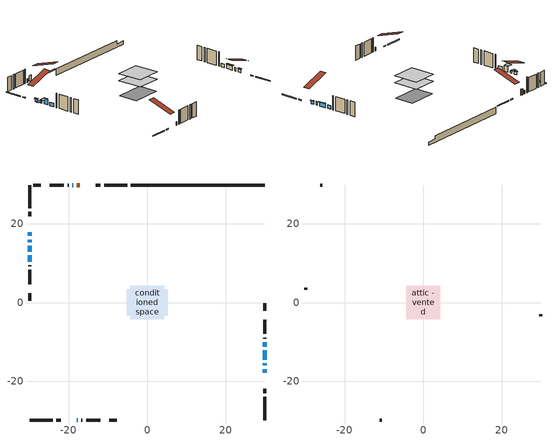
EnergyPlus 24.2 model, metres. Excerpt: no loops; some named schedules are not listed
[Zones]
conditioned space
 floor adiabatic (AdiabaticFloorConstruction): -4.32,-4.32 -4.32,4.32 4.32,4.32 4.32,-4.32 z3.6
 floor foundation (Slab1 construction): -5.18,-3.35 -5.18,3.35 5.18,3.35 5.18,-3.35 z-1.13
 wall outside (RimJoist1 construction): -5.13,29.94 -11,29.94 / -29.94,-29.94 -24.06,-29.94 / -29.94,29.94 -29.94,24.06 / 29.94,-29.94 29.94,-24.06 z1.16:1.46
 wall outside (RimJoist2 construction): -11.93,29.94 -13.06,29.94 / -23.13,-29.94 -22.01,-29.94 / -29.94,23.13 -29.94,22.01 / 29.94,-23.13 29.94,-22.01 z1.16:1.46
 wall outside (AdiabaticWallConstruction 1): -17.14,29.94 -17.96,29.94 z1.16:3.19
 wall outside (AdiabaticWallConstruction): 29.94,-17.93 29.94,-16.96 / -29.94,17.93 -29.94,16.96 z1.16:2.18; 29.94,-16.04 29.94,-15.49 / -18.89,29.94 -19.13,29.94 / -17.93,-29.94 -17.69,-29.94 / 29.94,-11.28 29.94,-10.1 / -29.94,11.99 -29.94,10.38 z1.16:2.38; 29.94,-14.57 29.94,-12.2 z1.16:2.51; -29.94,16.04 -29.94,15.32 z1.16:1.87; -29.94,14.4 -29.94,12.92 z1.16:3.19
 wall outside (Wall1 construction): -20.06,29.94 -20.29,29.94 / -16.76,-29.94 -16.53,-29.94 / -29.94,9.45 -29.94,9.22 / 29.94,-9.18 29.94,-8.95 z1.16:6.04
 wall outside (Wall2 construction): -21.22,29.94 -24.86,29.94 / -15.6,-29.94 -11.96,-29.94 / -29.94,8.29 -29.94,4.65 / 29.94,-8.02 29.94,-4.38 z1.16:6.04
 wall outside (Wall4 construction): -27.13,29.94 -29.01,29.94 / -9.69,-29.94 -7.81,-29.94 / -29.94,2.38 -29.94,0.5 / 29.94,-2.1 29.94,-0.23 z1.16:6.04
 wall foundation (FoundationWall1 construction): -4.2,29.94,-1.13 -4.2,29.94,1.16 26.52,29.94,1.16 26.52,29.94,-0.03 29.94,29.94,-0.03 29.94,29.94,-1.13
 window (WindowConstruction): 29.94,-17.93 29.94,-16.96 z1.16:2.17
 window (WindowConstruction 9): 29.94,-16.03 29.94,-15.5 z1.16:2.38
 window (WindowConstruction 1): -18.89,29.94 -19.13,29.94 z1.16:2.38
 window (WindowConstruction 2): -29.94,17.93 -29.94,16.96 z1.16:2.17
 window (WindowConstruction 3): 29.94,-14.57 29.94,-12.2 z1.16:2.51
 window (WindowConstruction 4): -17.93,-29.94 -17.69,-29.94 z1.16:2.38
 window (WindowConstruction 5): -29.94,16.03 -29.94,15.32 z1.16:1.87
 window (WindowConstruction 6): -29.94,14.4 -29.94,12.92 z1.16:3.19
 window (WindowConstruction 7): 29.94,-11.28 29.94,-10.11 z1.16:2.38
 window (WindowConstruction 8): -29.94,11.99 -29.94,10.38 z1.16:2.38
 door (Door): -17.14,29.94 -17.96,29.94 z1.16:3.19
 ceiling adiabatic (AdiabaticFloorConstruction): 4.32,-4.32 4.32,4.32 -4.32,4.32 -4.32,-4.32 z3.6
attic - vented
 floor to conditioned space (Floor1 construction Reversed): -4.32,-4.32 -4.32,4.32 4.32,4.32 4.32,-4.32 z6.04
 wall outside (Wall3 construction): -25.79,29.94 -26.21,29.94 / -11.04,-29.94 -10.62,-29.94 / -29.94,3.72 -29.94,3.3 / 29.94,-3.45 29.94,-3.03 z1.16:6.04
 roof outside (Roof1 construction): -16.21,29.94,6.04 -16.21,21.51,8.84 -13.99,21.51,8.84 -13.99,29.94,6.04; -18.86,-29.94,6.04 -18.86,-21.51,8.84 -21.08,-21.51,8.84 -21.08,-29.94,6.04; -29.94,18.86,6.04 -21.51,18.86,8.84 -21.51,21.08,8.84 -29.94,21.08,6.04; 29.94,-18.86,6.04 21.51,-18.86,8.84 21.51,-21.08,8.84 29.94,-21.08,6.04
shading: 29.94,-16.81 29.94,-18.08 30.4,-18.08 30.4,-16.81 z2.32; -29.94,16.81 -29.94,18.08 -30.4,18.08 -30.4,16.81 z2.32; 29.94,-12.05 29.94,-14.72 30.4,-14.72 30.4,-12.05 z2.66; -29.94,15.29 -29.94,16.06 -31.76,16.06 -31.76,15.29 z1.9; -29.94,12.89 -29.94,14.43 -31.76,14.43 -31.76,12.89 z3.22
[Building]
Building 1: Terrain=Suburbs
[Site:Location]
Charlottetown AP_PE: Latitude {deg}=46.29; Longitude {deg}=-63.12; Time Zone {hr}=-4; Elevation {m}=48; Keep Site Location Information=Yes
[Site:GroundTemperature:Shallow]
1.81207, -0.126142, -0.281361, 0.638419, 4.33082, 8.00603, 11.1922, 13.2106, 13.3821, 11.7405, 8.63552, 5.07305
[Site:WaterMainsTemperature]
Calculation Method=Schedule; Temperature Schedule=mains temperature schedule
[Material] Roughness=Rough; Thermal Absorptance=0.9
Name | Thickness {m} | Conductivity {W/m-K} | Density {kg/m3} | Specific Heat {J/kg-K} | Solar Absorptance | Visible Absorptance
asphalt or fiberglass shingles | 0.00635 | 0.162714 | 1121.4 | 1465.45 | 0.4 | 0.4
ceiling loosefill ins | 0.169333 | 0.0480833 | 16.02 | 1046.75 | 0.7 | 0.7
ceiling stud and cavity | 0.1397 | 0.133564 | 65.682 | 1177.47 | 0.7 | 0.7
concrete 4.0 in. | 0.1016 | 1.803125 | 2242.8 | 837.4 | 0.7 | 0.7
concrete 8.0 in. | 0.2032 | 1.803125 | 2242.8 | 837.4 | 0.7 | 0.7
door material | 0.04445 | 0.053851 | 512.64 | 1214.23 | 0.7 | 0.7
exterior vertical ins | 0.0218269 | 0.029427 | 32.04 | 1214.23 | 0.7 | 0.7
floor covering | 0.0127 | 0.0433444 | 54.468 | 1339.84 | 0.6 | 0.6
floor rigid ins; wall rigid ins 1 | 0.512978 | 0.029427 | 32.04 | 1214.23 | 0.7 | 0.7
floor stud and cavity | 0.1397 | 1.75129 | 37.0049 | 1207.88 | 0.7 | 0.7
furniture material conditioned space 1 | 0.1524 | 0.115458 | 640.8 | 1214.23 | 0.6 | 0.6
gypsum board | 0.0127 | 0.160291 | 801 | 837.4 | 0.6 | 0.6
gypsum board 1 | 0.0127 | 0.160291 | 801 | 837.4 | 0.7 | 0.7
osb sheathing 0.5 in. | 0.0127 | 0.115458 | 512.64 | 1214.23 | 0.7 | 0.7
osb sheathing 0.75 in. | 0.01905 | 0.115458 | 512.64 | 1214.23 | 0.7 | 0.7
osb sheathing 2.0 in. | 0.0508 | 0.115458 | 512.64 | 1214.23 | 0.7 | 0.7
rim joist rigid ins | 0.103632 | 0.029427 | 32.04 | 1214.23 | 0.7 | 0.7
rim joist stud and cavity | 0.0508 | 0.251789 | 125.044 | 1163.47 | 0.6 | 0.6
rim joist stud and cavity 1 | 0.0508 | 0.091419 | 125.044 | 1163.47 | 0.6 | 0.6
slab rigid ins | 0.000517642 | 0.029427 | 32.04 | 1214.23 | 0.7 | 0.7
wall rigid ins | 0.051816 | 0.029427 | 32.04 | 1214.23 | 0.7 | 0.7
wall stud and cavity | 0.1397 | 0.445742 | 139.0536 | 1170.24 | 0.7 | 0.7
wall stud and cavity 1 | 0.1397 | 0.101847 | 139.0536 | 1170.24 | 0.7 | 0.7
wall stud and cavity 2 | 0.0889 | 6.1454 | 50.32683 | 1063.81 | 0.6 | 0.6
wall stud and cavity 3 | 0.1397 | 0.134857 | 139.0536 | 1170.24 | 0.7 | 0.7
wall stud and cavity 4 | 0.0889 | 0.380278 | 52.3479 | 1209.89 | 0.7 | 0.7
wall stud and cavity 5 | 0.0889 | 0.391764 | 83.0341 | 1211.67 | 0.7 | 0.7
wood siding | 0.0254 | 0.102417 | 544.68 | 1172.36 | 0.4 | 0.4
wood siding 1 | 0.00254 | 0.102417 | 544.68 | 1172.36 | 0.4 | 0.4
wood siding 2; wood siding 3; wood siding 4 | 0.0254 | 0.102417 | 544.68 | 1172.36 | 0.7 | 0.7
[WindowMaterial:SimpleGlazingSystem]
Name | U-Factor {W/m2-K} | Solar Heat Gain Coefficient
WindowMaterial | 3.01161 | 0.53
WindowMaterial 1 | 3.01729 | 0.56
WindowMaterial 2 | 2.904297 | 0.65
WindowMaterial 3 | 2.276878 | 0.37
WindowMaterial 4 | 2.98833 | 0.58
WindowMaterial 5 | 2.97698 | 0.56
WindowMaterial 6 | 3.034891 | 0.48
[Construction]
AdiabaticFloorConstruction: floor stud and cavity, floor rigid ins, osb sheathing 0.75 in., floor covering
AdiabaticWallConstruction: wood siding 3, wall rigid ins 1, wall stud and cavity 4, gypsum board
AdiabaticWallConstruction 1: wood siding 4, wall rigid ins 1, wall stud and cavity 4, gypsum board
Door: door material
Floor1 construction Reversed: gypsum board, ceiling stud and cavity, ceiling loosefill ins
FoundationWall1 construction: concrete 8.0 in., gypsum board 1
furniture construction conditioned space 1: furniture material conditioned space 1
PartitionWallConstruction: gypsum board, wall stud and cavity 5, gypsum board
RimJoist1 construction: wood siding 2, rim joist rigid ins, osb sheathing 2.0 in., rim joist stud and cavity
RimJoist2 construction: wood siding 2, osb sheathing 2.0 in., rim joist stud and cavity 1
Roof1 construction: asphalt or fiberglass shingles
Slab1 construction: slab rigid ins, concrete 4.0 in.
Wall1 construction: wood siding, wall rigid ins, osb sheathing 0.5 in., wall stud and cavity, gypsum board
Wall2 construction: wood siding, wall rigid ins, osb sheathing 0.5 in., wall stud and cavity 1, gypsum board
Wall3 construction: wood siding 1, wall stud and cavity 2
Wall4 construction: wood siding, wall rigid ins, osb sheathing 0.5 in., wall stud and cavity 3, gypsum board
WindowConstruction; WindowConstruction 2: WindowMaterial
WindowConstruction 1; WindowConstruction 4: WindowMaterial 1
WindowConstruction 3: WindowMaterial 2
WindowConstruction 5: WindowMaterial 3
WindowConstruction 6: WindowMaterial 4
WindowConstruction 7: WindowMaterial 5
WindowConstruction 8; WindowConstruction 9: WindowMaterial 6
[Zone] Multiplier=1; Part of Total Floor Area=Yes
Name | Volume {m3}
attic - vented | 34.089
conditioned space | 365.6
[Space]
Name | Zone | Volume {m3}
attic - vented 1 | attic - vented | 34.089
conditioned space 1 | conditioned space | 365.6
[ZoneInfiltration:EffectiveLeakageArea]
infil attic - vented 1: Zone or Space=attic - vented 1; Schedule=Always On Discrete; Effective Air Leakage Area {cm2}=2679.04; Stack Coefficient=0.000534371; Wind Coefficient=1.56186e-05
[ZoneMixing]
whole house fan mix: Zone or Space=attic - vented; Schedule=Always On Continuous; Design Flow Rate Calculation Method=Flow/Zone; Design Flow Rate {m3/s}=0; Source Zone or Space=conditioned space
[SurfaceProperty:ExposedFoundationPerimeter]
Slab1: Exposed Perimeter Calculation Method=TotalExposedPerimeter; Total Exposed Perimeter {m}=34.138
[InternalMass] Zone or ZoneList=conditioned space; Space or SpaceList=conditioned space 1
Name | Construction | Surface Area {m2}
furniture mass conditioned space 1 | furniture construction conditioned space 1 | 57.7199
partition wall mass | PartitionWallConstruction | 144.3
[Lights]
interior lighting: Zone or ZoneList or Space or SpaceList=conditioned space 1; Schedule=interior lighting schedule; Design Level Calculation Method=LightingLevel; Lighting Level {W}=343.2; Return Air Fraction=0; Fraction Radiant=0.6; Fraction Visible=0.2; Fraction Replaceable=1
[People]
occupants: Zone or ZoneList or Space or SpaceList=conditioned space 1; Number of People Schedule=occupants schedule; Number of People Calculation Method=People; Number of People=3; Fraction Radiant=0.314171; Sensible Heat Fraction=0.56303; Activity Level Schedule=occupants activity schedule; Carbon Dioxide Generation Rate {m3/s-W}=0; Enable ASHRAE 55 Comfort Warnings=No; Mean Radiant Temperature Calculation Type=EnclosureAveraged
[ElectricEquipment] Zone or ZoneList or Space or SpaceList=conditioned space 1; Design Level Calculation Method=EquipmentLevel
Name | Schedule | Design Level {W} | Fraction Latent | Fraction Radiant | Fraction Lost
clothes dryer | clothes dryer schedule | 140.772 | 0.015 | 0.081 | 0.85
clothes washer | clothes washer schedule | 32.1985 | 0.03 | 0.162 | 0.7
cooking range | cooking range schedule | 215.147 | 0.08 | 0.432 | 0.2
dishwasher | dishwasher schedule | 66.8632 | 0.3 | 0.18 | 0.4
fridge | fridge schedule | 72.9452 | 0 | 0.6 | 0
mech vent house fan | mech vent house fan schedule | 0 | 0 | 0 | 1
mech vent house fan cfis | mech vent house fan cfis schedule | 0 | 0 | 0 | 0
misc plug loads | misc plug loads schedule | 494.7 | 0.045 | 0.513 | 0.1
whole house fan | Always On Discrete | 0 | 0 | 0 | 1
[OtherEquipment] Zone or ZoneList or Space or SpaceList=conditioned space 1; Design Level Calculation Method=EquipmentLevel
Name | Fuel Type | Schedule | Design Level {W} | Fraction Latent | Fraction Radiant | Fraction Lost
clothes dryer 1 | Electricity | clothes dryer schedule | 0 | 0.015 | 0.081 | 0.85
cooking range 1 | Electricity | cooking range schedule | 0 | 0.08 | 0.432 | 0.2
general water use latent | None | general water use schedule | 62.594 | 1 | 0 | 0
general water use sensible | None | general water use schedule | -61.6891 | 0 | 0.6 | 0
mech vent house fan latent load | None | Always On Discrete | 0 | 1 | 0 | 0
mech vent house fan sensible load | None | Always On Discrete | 0 | 0 | 0 | 0
water heater energy adjustment1 | FuelOilNo2 | Always On Discrete | 0.01 | 0 | 0 | 1
[ZoneInfiltration:DesignFlowRate] Zone or ZoneList or Space or SpaceList=conditioned space 1; Schedule=Always On Discrete; Design Flow Rate Calculation Method=Flow/Zone; Design Flow Rate {m3/s}=0
infil flow; natural vent flow; whole house fan flow
[Foundation:Kiva]
Foundation Kiva 1: Initial Indoor Air Temperature {C}=18; Wall Height Above Grade {m}=1.16001; Wall Depth Below Slab {m}=0.2032; Custom Block Material Name 1=exterior vertical ins; Custom Block Depth 1 {m}=2.28999; Custom Block X Position 1 {m}=0.2159; Custom Block Z Position 1 {m}=0
[Foundation:Kiva:Settings]
Soil Conductivity {W/m-K}=0.849921; Soil Density {kg/m3}=1842.3; Soil Specific Heat {J/kg-K}=418.7; Ground Solar Absorptivity=0.9; Ground Thermal Absorptivity=0.9; Ground Surface Roughness {m}=0.03; Far-Field Width {m}=40; Deep-Ground Boundary Condition=ZeroFlux; Deep-Ground Depth {m}=40; Minimum Cell Dimension {m}=0.2; Maximum Cell Growth Coefficient=3; Simulation Timestep=Timestep
[Exterior:Lights]
exterior lighting: Schedule=exterior lighting schedule; Design Level {W}=75.6
[EnergyManagementSystem:GlobalVariable]
infil_program_Qfan
infil_program_Qinf
natural_vent_program_Qnv
natural_vent_program_Qwhf
[EnergyManagementSystem:Sensor]
Name | Output:Variable or Output:Meter Index Key | Output:Variable or Output:Meter
airflow_gain | infil flow | Infiltration Sensible Heat Gain Energy
airflow_gain_1 | natural vent flow | Infiltration Sensible Heat Gain Energy
airflow_gain_2 | whole house fan flow | Infiltration Sensible Heat Gain Energy
airflow_loss | infil flow | Infiltration Sensible Heat Loss Energy
airflow_loss_1 | natural vent flow | Infiltration Sensible Heat Loss Energy
airflow_loss_2 | whole house fan flow | Infiltration Sensible Heat Loss Energy
clg_load_cond |  | Cooling:EnergyTransfer:Zone:CONDITIONED SPACE
clg_sp_s; clg_sp_s_1 | cooling setpoint | Schedule Value
clothes_dryer_exhaust_0_sch_s | clothes dryer exhaust 0 schedule | Schedule Value
cool_season | cooling season schedule | Schedule Value
htg_load_cond |  | Heating:EnergyTransfer:Zone:CONDITIONED SPACE
htg_sp_s; htg_sp_s_1 | heating setpoint | Schedule Value
ig_ee_conv | clothes dryer | Electric Equipment Convective Heating Energy
ig_ee_conv_2 | cooking range | Electric Equipment Convective Heating Energy
ig_ee_conv_4 | fridge | Electric Equipment Convective Heating Energy
ig_ee_conv_5 | misc plug loads | Electric Equipment Convective Heating Energy
ig_ee_conv_6 | whole house fan | Electric Equipment Convective Heating Energy
ig_ee_rad | clothes dryer | Electric Equipment Radiant Heating Energy
ig_ee_rad_2 | cooking range | Electric Equipment Radiant Heating Energy
ig_ee_rad_4 | fridge | Electric Equipment Radiant Heating Energy
ig_ee_rad_5 | misc plug loads | Electric Equipment Radiant Heating Energy
ig_ee_rad_6 | whole house fan | Electric Equipment Radiant Heating Energy
ig_lgt_conv | interior lighting | Lights Convective Heating Energy
ig_lgt_rad | interior lighting | Lights Radiant Heating Energy
ig_lgt_vis | interior lighting | Lights Visible Radiation Heating Energy
ig_oe_conv | clothes dryer 1 | Other Equipment Convective Heating Energy
ig_oe_conv_1 | cooking range 1 | Other Equipment Convective Heating Energy
ig_oe_conv_2 | general water use latent | Other Equipment Convective Heating Energy
ig_oe_conv_3 | general water use sensible | Other Equipment Convective Heating Energy
ig_oe_conv_4 | water heater energy adjustment1 | Other Equipment Convective Heating Energy
ig_oe_rad | clothes dryer 1 | Other Equipment Radiant Heating Energy
ig_oe_rad_1 | cooking range 1 | Other Equipment Radiant Heating Energy
ig_oe_rad_2 | general water use latent | Other Equipment Radiant Heating Energy
ig_oe_rad_3 | general water use sensible | Other Equipment Radiant Heating Energy
ig_oe_rad_4 | water heater energy adjustment1 | Other Equipment Radiant Heating Energy
ig_ppl_conv | occupants | People Convective Heating Energy
ig_ppl_rad | occupants | People Radiant Heating Energy
im_conv | furniture mass conditioned space 1 | Surface Inside Face Convection Heat Gain Energy
im_conv_1 | partition wall mass | Surface Inside Face Convection Heat Gain Energy
im_ig | furniture mass conditioned space 1 | Surface Inside Face Internal Gains Radiation Heat Gain Energy
im_ig_1 | partition wall mass | Surface Inside Face Internal Gains Radiation Heat Gain Energy
im_lgt | furniture mass conditioned space 1 | Surface Inside Face Lights Radiation Heat Gain Energy
im_lgt_1 | partition wall mass | Surface Inside Face Lights Radiation Heat Gain Energy
im_sol | furniture mass conditioned space 1 | Surface Inside Face Solar Radiation Heat Gain Energy
im_sol_1 | partition wall mass | Surface Inside Face Solar Radiation Heat Gain Energy
im_surf | furniture mass conditioned space 1 | Surface Inside Face Net Surface Thermal Radiation Heat Gain Energy
im_surf_1 | partition wall mass | Surface Inside Face Net Surface Thermal Radiation Heat Gain Energy
mv_conv | mech vent house fan | Electric Equipment Convective Heating Energy
mv_conv_1 | mech vent house fan cfis | Electric Equipment Convective Heating Energy
mv_conv_2 | mech vent house fan latent load | Other Equipment Convective Heating Energy
mv_conv_3 | mech vent house fan sensible load | Other Equipment Convective Heating Energy
mv_rad | mech vent house fan | Electric Equipment Radiant Heating Energy
mv_rad_1 | mech vent house fan cfis | Electric Equipment Radiant Heating Energy
mv_rad_2 | mech vent house fan latent load | Other Equipment Radiant Heating Energy
mv_rad_3 | mech vent house fan sensible load | Other Equipment Radiant Heating Energy
natural_vent_s | natural vent schedule | Schedule Value
out_pb_s |  | Site Outdoor Air Barometric Pressure
out_wt_s |  | Site Outdoor Air Humidity Ratio
site_vw_s |  | Site Wind Speed
ss_back_out | Window1 | Surface Window Shortwave from Zone Back Out Window Heat Transfer Rate
ss_back_out_1 | Window12 | Surface Window Shortwave from Zone Back Out Window Heat Transfer Rate
ss_back_out_2 | Window2 | Surface Window Shortwave from Zone Back Out Window Heat Transfer Rate
ss_back_out_3 | Window3 | Surface Window Shortwave from Zone Back Out Window Heat Transfer Rate
ss_back_out_4 | Window4 | Surface Window Shortwave from Zone Back Out Window Heat Transfer Rate
ss_back_out_5 | Window5 | Surface Window Shortwave from Zone Back Out Window Heat Transfer Rate
ss_back_out_6 | Window6 | Surface Window Shortwave from Zone Back Out Window Heat Transfer Rate
ss_back_out_7 | Window7 | Surface Window Shortwave from Zone Back Out Window Heat Transfer Rate
ss_back_out_8 | Window8 | Surface Window Shortwave from Zone Back Out Window Heat Transfer Rate
ss_back_out_9 | Window9 | Surface Window Shortwave from Zone Back Out Window Heat Transfer Rate
ss_conv | Door1 | Surface Inside Face Convection Heat Gain Energy
ss_conv_1 | Window1 | Surface Inside Face Convection Heat Gain Energy
ss_conv_10 | Window9 | Surface Inside Face Convection Heat Gain Energy
ss_conv_2 | Window12 | Surface Inside Face Convection Heat Gain Energy
ss_conv_3 | Window2 | Surface Inside Face Convection Heat Gain Energy
ss_conv_4 | Window3 | Surface Inside Face Convection Heat Gain Energy
ss_conv_5 | Window4 | Surface Inside Face Convection Heat Gain Energy
ss_conv_6 | Window5 | Surface Inside Face Convection Heat Gain Energy
ss_conv_7 | Window6 | Surface Inside Face Convection Heat Gain Energy
ss_conv_8 | Window7 | Surface Inside Face Convection Heat Gain Energy
ss_conv_9 | Window8 | Surface Inside Face Convection Heat Gain Energy
ss_ig | Door1 | Surface Inside Face Internal Gains Radiation Heat Gain Energy
ss_ig_1 | Window1 | Surface Inside Face Internal Gains Radiation Heat Gain Energy
ss_ig_10 | Window9 | Surface Inside Face Internal Gains Radiation Heat Gain Energy
ss_ig_2 | Window12 | Surface Inside Face Internal Gains Radiation Heat Gain Energy
ss_ig_3 | Window2 | Surface Inside Face Internal Gains Radiation Heat Gain Energy
ss_ig_4 | Window3 | Surface Inside Face Internal Gains Radiation Heat Gain Energy
ss_ig_5 | Window4 | Surface Inside Face Internal Gains Radiation Heat Gain Energy
ss_ig_6 | Window5 | Surface Inside Face Internal Gains Radiation Heat Gain Energy
ss_ig_7 | Window6 | Surface Inside Face Internal Gains Radiation Heat Gain Energy
ss_ig_8 | Window7 | Surface Inside Face Internal Gains Radiation Heat Gain Energy
ss_ig_9 | Window8 | Surface Inside Face Internal Gains Radiation Heat Gain Energy
ss_lgt | Door1 | Surface Inside Face Lights Radiation Heat Gain Energy
ss_sol | Door1 | Surface Inside Face Solar Radiation Heat Gain Energy
ss_surf | Door1 | Surface Inside Face Net Surface Thermal Radiation Heat Gain Energy
ss_surf_1 | Window1 | Surface Inside Face Net Surface Thermal Radiation Heat Gain Energy
ss_surf_10 | Window9 | Surface Inside Face Net Surface Thermal Radiation Heat Gain Energy
ss_surf_2 | Window12 | Surface Inside Face Net Surface Thermal Radiation Heat Gain Energy
ss_surf_3 | Window2 | Surface Inside Face Net Surface Thermal Radiation Heat Gain Energy
ss_surf_4 | Window3 | Surface Inside Face Net Surface Thermal Radiation Heat Gain Energy
ss_surf_5 | Window4 | Surface Inside Face Net Surface Thermal Radiation Heat Gain Energy
ss_surf_6 | Window5 | Surface Inside Face Net Surface Thermal Radiation Heat Gain Energy
ss_surf_7 | Window6 | Surface Inside Face Net Surface Thermal Radiation Heat Gain Energy
ss_surf_8 | Window7 | Surface Inside Face Net Surface Thermal Radiation Heat Gain Energy
ss_surf_9 | Window8 | Surface Inside Face Net Surface Thermal Radiation Heat Gain Energy
ss_trans_in | Window1 | Surface Window Transmitted Solar Radiation Rate
ss_trans_in_1 | Window12 | Surface Window Transmitted Solar Radiation Rate
ss_trans_in_2 | Window2 | Surface Window Transmitted Solar Radiation Rate
ss_trans_in_3 | Window3 | Surface Window Transmitted Solar Radiation Rate
ss_trans_in_4 | Window4 | Surface Window Transmitted Solar Radiation Rate
ss_trans_in_5 | Window5 | Surface Window Transmitted Solar Radiation Rate
ss_trans_in_6 | Window6 | Surface Window Transmitted Solar Radiation Rate
ss_trans_in_7 | Window7 | Surface Window Transmitted Solar Radiation Rate
ss_trans_in_8 | Window8 | Surface Window Transmitted Solar Radiation Rate
ss_trans_in_9 | Window9 | Surface Window Transmitted Solar Radiation Rate
ss_trans_out | Window1 | Surface Inside Face Initial Transmitted Diffuse Transmitted Out Window Solar Radiation Rate
ss_trans_out_1 | Window12 | Surface Inside Face Initial Transmitted Diffuse Transmitted Out Window Solar Radiation Rate
ss_trans_out_2 | Window2 | Surface Inside Face Initial Transmitted Diffuse Transmitted Out Window Solar Radiation Rate
ss_trans_out_3 | Window3 | Surface Inside Face Initial Transmitted Diffuse Transmitted Out Window Solar Radiation Rate
ss_trans_out_4 | Window4 | Surface Inside Face Initial Transmitted Diffuse Transmitted Out Window Solar Radiation Rate
ss_trans_out_5 | Window5 | Surface Inside Face Initial Transmitted Diffuse Transmitted Out Window Solar Radiation Rate
ss_trans_out_6 | Window6 | Surface Inside Face Initial Transmitted Diffuse Transmitted Out Window Solar Radiation Rate
ss_trans_out_7 | Window7 | Surface Inside Face Initial Transmitted Diffuse Transmitted Out Window Solar Radiation Rate
ss_trans_out_8 | Window8 | Surface Inside Face Initial Transmitted Diffuse Transmitted Out Window Solar Radiation Rate
ss_trans_out_9 | Window9 | Surface Inside Face Initial Transmitted Diffuse Transmitted Out Window Solar Radiation Rate
s_conv | Floor1 | Surface Inside Face Convection Heat Gain Energy
s_conv_1 | FoundationWall1 | Surface Inside Face Convection Heat Gain Energy
s_conv_10 | RimJoist2:270 | Surface Inside Face Convection Heat Gain Energy
s_conv_11 | RimJoist2:90 | Surface Inside Face Convection Heat Gain Energy
s_conv_12 | Slab1 | Surface Inside Face Convection Heat Gain Energy
s_conv_13 | Wall1:0 | Surface Inside Face Convection Heat Gain Energy
s_conv_14 | Wall1:180 | Surface Inside Face Convection Heat Gain Energy
s_conv_15 | Wall1:270 | Surface Inside Face Convection Heat Gain Energy
s_conv_16 | Wall1:90 | Surface Inside Face Convection Heat Gain Energy
s_conv_17 | Wall2:0 | Surface Inside Face Convection Heat Gain Energy
s_conv_18 | Wall2:180 | Surface Inside Face Convection Heat Gain Energy
s_conv_19 | Wall2:270 | Surface Inside Face Convection Heat Gain Energy
s_conv_2 | inferred conditioned ceiling | Surface Inside Face Convection Heat Gain Energy
s_conv_20 | Wall2:90 | Surface Inside Face Convection Heat Gain Energy
s_conv_21 | Wall4:0 | Surface Inside Face Convection Heat Gain Energy
s_conv_22 | Wall4:180 | Surface Inside Face Convection Heat Gain Energy
s_conv_23 | Wall4:270 | Surface Inside Face Convection Heat Gain Energy
s_conv_24 | Wall4:90 | Surface Inside Face Convection Heat Gain Energy
s_conv_3 | inferred conditioned floor | Surface Inside Face Convection Heat Gain Energy
s_conv_4 | RimJoist1:0 | Surface Inside Face Convection Heat Gain Energy
s_conv_5 | RimJoist1:180 | Surface Inside Face Convection Heat Gain Energy
s_conv_6 | RimJoist1:270 | Surface Inside Face Convection Heat Gain Energy
s_conv_7 | RimJoist1:90 | Surface Inside Face Convection Heat Gain Energy
s_conv_8 | RimJoist2:0 | Surface Inside Face Convection Heat Gain Energy
s_conv_9 | RimJoist2:180 | Surface Inside Face Convection Heat Gain Energy
s_ig | Floor1 | Surface Inside Face Internal Gains Radiation Heat Gain Energy
s_ig_1 | FoundationWall1 | Surface Inside Face Internal Gains Radiation Heat Gain Energy
s_ig_10 | RimJoist2:270 | Surface Inside Face Internal Gains Radiation Heat Gain Energy
s_ig_11 | RimJoist2:90 | Surface Inside Face Internal Gains Radiation Heat Gain Energy
s_ig_12 | Slab1 | Surface Inside Face Internal Gains Radiation Heat Gain Energy
s_ig_13 | Wall1:0 | Surface Inside Face Internal Gains Radiation Heat Gain Energy
s_ig_14 | Wall1:180 | Surface Inside Face Internal Gains Radiation Heat Gain Energy
s_ig_15 | Wall1:270 | Surface Inside Face Internal Gains Radiation Heat Gain Energy
s_ig_16 | Wall1:90 | Surface Inside Face Internal Gains Radiation Heat Gain Energy
s_ig_17 | Wall2:0 | Surface Inside Face Internal Gains Radiation Heat Gain Energy
s_ig_18 | Wall2:180 | Surface Inside Face Internal Gains Radiation Heat Gain Energy
s_ig_19 | Wall2:270 | Surface Inside Face Internal Gains Radiation Heat Gain Energy
s_ig_2 | inferred conditioned ceiling | Surface Inside Face Internal Gains Radiation Heat Gain Energy
